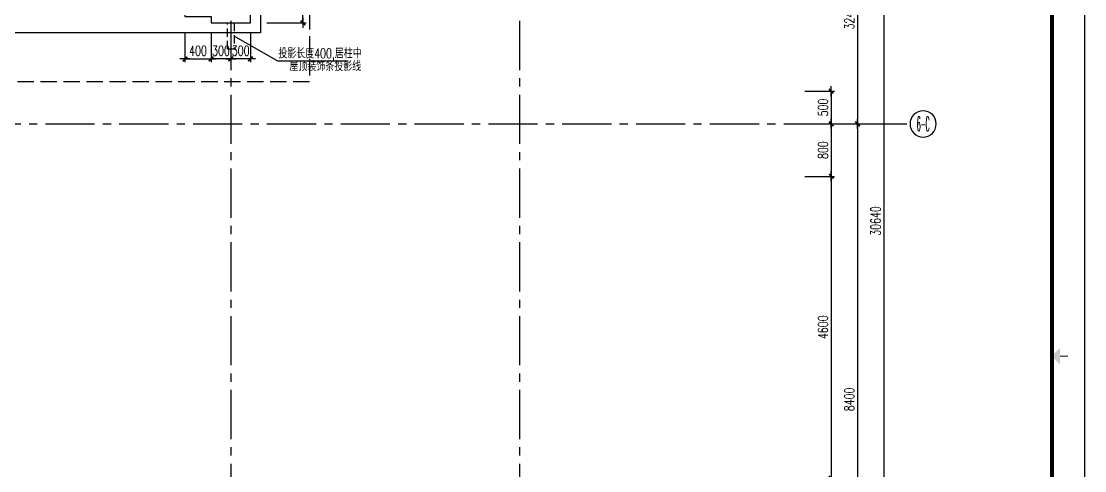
# Model space of a CAD drawing. Extents: x -395226 to -176901, y -140672 to 68263.
# Drawn here: x -252008 to -235802, y 36792 to 43645 of the extents above; entities that cross this region are included whole.
import ezdxf
from ezdxf.enums import TextEntityAlignment as Align

# ---------------------------------------------------------------- set-up
doc = ezdxf.new("R2010")
doc.units = 0
doc.header["$LTSCALE"] = 1000
doc.header["$MEASUREMENT"] = 0
for name, pattern in [('ACAD_ISO08W100', [36, 24, -3, 6, -3]), ('DASH', [0.35, 0.25, -0.1]), ('HIDDEN', [0.375, 0.25, -0.125]), ('Plans$0$CENTER2', [1.125, 0.75, -0.125, 0.125, -0.125])]:
    doc.linetypes.add(name, pattern=pattern)
doc.layers.get('0').update_dxf_attribs({"linetype": 'CONTINUOUS'})
doc.layers.get('Defpoints').update_dxf_attribs({"linetype": 'CONTINUOUS'})
for name, color, linetype in [('A-AXIS', 3, 'CONTINUOUS'), ('A-AXIS-TEXT', 7, 'CONTINUOUS'), ('A-DIM', 201, 'CONTINUOUS'), ('A-DOTE', 8, 'ACAD_ISO08W100'), ('A-FACADE', 5, 'CONTINUOUS'), ('A-FIN-GRAN', 34, 'CONTINUOUS'), ('A-NOTE', 150, 'CONTINUOUS'), ('A-PUB-DIM', 3, 'CONTINUOUS'), ('A-ROOF', 7, 'CONTINUOUS'), ('Plans$0$Grid', 9, 'Plans$0$CENTER2'), ('图框', 7, 'CONTINUOUS')]:
    doc.layers.add(name, color=color, linetype=linetype)
doc.styles.add('COMPLEX', font='COMPLEX')
doc.styles.add('DIM_FONT', font='SIMPLEX', dxfattribs={"width": 0.7, "bigfont": 'GBCBIG'})
doc.styles.add('PRC-S', font='tjromans.shx', dxfattribs={"width": 0.7, "bigfont": 'tjhztxt.shx'})
doc.dimstyles.new('DIM100', dxfattribs={"dimscale": 100, "dimtxt": 3, "dimasz": 0.01, "dimexe": 1, "dimexo": 1, "dimgap": 1, "dimtad": 1, "dimdec": 0, "dimzin": 0, "dimdsep": 46, "dimtxsty": 'DIM_FONT', "dimblk1": '_DIMX', "dimblk2": '_DIMX', "dimsah": 1, "dimcen": 0.01, "dimclrd": 256, "dimclre": 256, "dimclrt": 7, "dimadec": 0, "dimazin": 0, "dimtfac": 1, "dimtdec": 0, "dimtix": 1, "dimtmove": 2, "dimatfit": 3, "dimldrblk": '_DIMX', "dimfxl": 0, "dimtolj": 1, "dimtzin": 5, "dimarcsym": 0})

# ---------------------------------------------------------------- blocks, each defined once
blk = doc.blocks.new('_DIMX')
blk.add_line((-150, 0), (150, 0))
at = {"const_width": 50}
blk.add_lwpolyline([(-70, -70), (70, 70)], dxfattribs=at)
blk = doc.blocks.new('*D492')
at = {"layer": 'A-PUB-DIM', "lineweight": -2}
for p, q in [((7251, 9240), (7852, 9240)), ((7802, 9239), (7802, 6001)), ((7251, 6000), (7852, 6000))]:
    blk.add_line(p, q, dxfattribs=at)
at = {"layer": 'Defpoints', "color": 0}
for p in [(7201, 9240), (7201, 6000), (7802, 6000)]:
    blk.add_point(p, dxfattribs=at)
at = {"layer": 'A-PUB-DIM', "lineweight": -2, "xscale": 0.5, "yscale": 0.5, "zscale": 0.5}
for p, rotation in [((7802, 9240), 90), ((7802, 6000), 270)]:
    blk.add_blockref('_DIMX', p, dxfattribs=dict(at, rotation=rotation))
at = {"layer": 'A-PUB-DIM', "insert": (7677, 7620), "char_height": 150, "attachment_point": 5, "rotation": 90, "style": 'DIM_FONT'}
blk.add_mtext('\\A1;3240', dxfattribs=at)
blk = doc.blocks.new('*D493')
at = {"layer": 'A-PUB-DIM', "lineweight": -2}
for p, q in [((7251, 6000), (7852, 6000)), ((7802, 6000), (7802, -2399)), ((7251, -2400), (7852, -2400))]:
    blk.add_line(p, q, dxfattribs=at)
at = {"layer": 'Defpoints', "color": 0}
for p in [(7201, 6000), (7201, -2400), (7802, -2400)]:
    blk.add_point(p, dxfattribs=at)
at = {"layer": 'A-PUB-DIM', "lineweight": -2, "xscale": 0.5, "yscale": 0.5, "zscale": 0.5}
for p, rotation in [((7802, 6000), 90), ((7802, -2400), 270)]:
    blk.add_blockref('_DIMX', p, dxfattribs=dict(at, rotation=rotation))
at = {"layer": 'A-PUB-DIM', "insert": (7677, 1800), "char_height": 150, "attachment_point": 5, "rotation": 90, "style": 'DIM_FONT'}
blk.add_mtext('\\A1;8400', dxfattribs=at)
blk = doc.blocks.new('*D495')
at = {"layer": 'A-PUB-DIM', "lineweight": -2}
for p, q in [((6943, 19840), (8252, 19840)), ((8202, 19840), (8202, -10799)), ((6943, -10800), (8252, -10800))]:
    blk.add_line(p, q, dxfattribs=at)
at = {"layer": 'Defpoints', "color": 0}
for p in [(6893, 19840), (6893, -10800), (8202, -10800)]:
    blk.add_point(p, dxfattribs=at)
at = {"layer": 'A-PUB-DIM', "lineweight": -2, "xscale": 0.5, "yscale": 0.5, "zscale": 0.5}
for p, rotation in [((8202, 19840), 90), ((8202, -10800), 270)]:
    blk.add_blockref('_DIMX', p, dxfattribs=dict(at, rotation=rotation))
at = {"layer": 'A-PUB-DIM', "insert": (8077, 4520), "char_height": 150, "attachment_point": 5, "rotation": 90, "style": 'DIM_FONT'}
blk.add_mtext('\\A1;30640', dxfattribs=at)
blk = doc.blocks.new('_AXISO')
blk.add_circle((0, 0), 0.5)
at = {"layer": 'A-AXIS-TEXT', "style": 'COMPLEX', "width": 1.041667}
blk.add_attdef('A', text='', height=0.56, dxfattribs=at).set_placement((-0.25, -0.28), (0.25, -0.28), align=Align.FIT)
blk = doc.blocks.new('*D118')
at = {"layer": 'A-DIM', "lineweight": -2}
for p, q in [((-248815, 43470), (-248815, 43020)), ((-248515, 43470), (-248515, 43020)), ((-248815, 43070), (-248816, 43070)), ((-248515, 43070), (-248815, 43070)), ((-248514, 43070), (-248514, 43070))]:
    blk.add_line(p, q, dxfattribs=at)
at = {"layer": 'Defpoints', "color": 0}
for p in [(-248815, 43520), (-248515, 43520), (-248815, 43070)]:
    blk.add_point(p, dxfattribs=at)
at = {"layer": 'A-DIM', "lineweight": -2, "xscale": 0.5, "yscale": 0.5, "zscale": 0.5}
blk.add_blockref('_DIMX', (-248815, 43070), dxfattribs=at)
at = {"layer": 'A-DIM', "lineweight": -2, "xscale": 0.5, "yscale": 0.5, "zscale": 0.5, "rotation": 180}
blk.add_blockref('_DIMX', (-248515, 43070), dxfattribs=at)
at = {"layer": 'A-DIM', "insert": (-248665, 43195), "char_height": 150, "attachment_point": 5, "style": 'DIM_FONT'}
blk.add_mtext('\\A1;300', dxfattribs=at)
blk = doc.blocks.new('*D116')
at = {"layer": 'A-DIM', "lineweight": -2}
for p, q in [((-249515, 43470), (-249515, 43020)), ((-249115, 43470), (-249115, 43020)), ((-249514, 43070), (-249115, 43070))]:
    blk.add_line(p, q, dxfattribs=at)
at = {"layer": 'Defpoints', "color": 0}
for p in [(-249515, 43520), (-249115, 43520), (-249115, 43070)]:
    blk.add_point(p, dxfattribs=at)
at = {"layer": 'A-DIM', "lineweight": -2, "xscale": 0.5, "yscale": 0.5, "zscale": 0.5, "rotation": 180}
blk.add_blockref('_DIMX', (-249515, 43070), dxfattribs=at)
at = {"layer": 'A-DIM', "lineweight": -2, "xscale": 0.5, "yscale": 0.5, "zscale": 0.5}
blk.add_blockref('_DIMX', (-249115, 43070), dxfattribs=at)
at = {"layer": 'A-DIM', "insert": (-249315, 43195), "char_height": 150, "attachment_point": 5, "style": 'DIM_FONT'}
blk.add_mtext('\\A1;400', dxfattribs=at)
blk = doc.blocks.new('*D119')
at = {"layer": 'A-DIM', "lineweight": -2}
for p, q in [((-248265, 44220), (-247666, 44220)), ((-247716, 43620), (-247716, 44219)), ((-248265, 43620), (-247666, 43620))]:
    blk.add_line(p, q, dxfattribs=at)
at = {"layer": 'Defpoints', "color": 0}
for p in [(-248315, 44220), (-247716, 44220), (-248315, 43620)]:
    blk.add_point(p, dxfattribs=at)
at = {"layer": 'A-DIM', "lineweight": -2, "xscale": 0.5, "yscale": 0.5, "zscale": 0.5}
for p, rotation in [((-247716, 44220), 90), ((-247716, 43620), 270)]:
    blk.add_blockref('_DIMX', p, dxfattribs=dict(at, rotation=rotation))
at = {"layer": 'A-DIM', "insert": (-247841, 43920), "char_height": 150, "attachment_point": 5, "rotation": 90, "style": 'DIM_FONT'}
blk.add_mtext('\\A1;600', dxfattribs=at)
blk = doc.blocks.new('*D117')
at = {"layer": 'A-DIM', "lineweight": -2}
for p, q in [((-249115, 43470), (-249115, 43020)), ((-248815, 43470), (-248815, 43020)), ((-249115, 43070), (-249116, 43070)), ((-248815, 43070), (-249115, 43070)), ((-248814, 43070), (-248814, 43070))]:
    blk.add_line(p, q, dxfattribs=at)
at = {"layer": 'Defpoints', "color": 0}
for p in [(-249115, 43520), (-248815, 43520), (-249115, 43070)]:
    blk.add_point(p, dxfattribs=at)
at = {"layer": 'A-DIM', "lineweight": -2, "xscale": 0.5, "yscale": 0.5, "zscale": 0.5}
for p, rotation in [((-249115, 43070), 2.747999244784478e-12), ((-248815, 43070), 180.0000000000028)]:
    blk.add_blockref('_DIMX', p, dxfattribs=dict(at, rotation=rotation))
at = {"layer": 'A-DIM', "insert": (-248965, 43195), "char_height": 150, "attachment_point": 5, "style": 'DIM_FONT'}
blk.add_mtext('\\A1;300', dxfattribs=at)
blk = doc.blocks.new('*D182')
at = {"layer": 'A-DIM', "lineweight": -2}
for p, q in [((-240065, 42580), (-239615, 42580)), ((-239665, 42579), (-239665, 42080)), ((-240065, 42080), (-239615, 42080))]:
    blk.add_line(p, q, dxfattribs=at)
at = {"layer": 'Defpoints', "color": 0}
for p in [(-240115, 42580), (-240115, 42080), (-239665, 42080)]:
    blk.add_point(p, dxfattribs=at)
at = {"layer": 'A-DIM', "lineweight": -2, "xscale": 0.5, "yscale": 0.5, "zscale": 0.5}
for p, rotation in [((-239665, 42580), 90), ((-239665, 42080), 270)]:
    blk.add_blockref('_DIMX', p, dxfattribs=dict(at, rotation=rotation))
at = {"layer": 'A-DIM', "insert": (-239790, 42330), "char_height": 150, "attachment_point": 5, "rotation": 90, "style": 'DIM_FONT'}
blk.add_mtext('\\A1;500', dxfattribs=at)
blk = doc.blocks.new('*D183')
at = {"layer": 'A-DIM', "lineweight": -2}
for p, q in [((-240065, 42080), (-239615, 42080)), ((-239665, 42079), (-239665, 41280)), ((-240065, 41280), (-239615, 41280))]:
    blk.add_line(p, q, dxfattribs=at)
at = {"layer": 'Defpoints', "color": 0}
for p in [(-240115, 42080), (-240115, 41280), (-239665, 41280)]:
    blk.add_point(p, dxfattribs=at)
at = {"layer": 'A-DIM', "lineweight": -2, "xscale": 0.5, "yscale": 0.5, "zscale": 0.5}
for p, rotation in [((-239665, 42080), 90), ((-239665, 41280), 270)]:
    blk.add_blockref('_DIMX', p, dxfattribs=dict(at, rotation=rotation))
at = {"layer": 'A-DIM', "insert": (-239790, 41680), "char_height": 150, "attachment_point": 5, "rotation": 90, "style": 'DIM_FONT'}
blk.add_mtext('\\A1;800', dxfattribs=at)
blk = doc.blocks.new('*D184')
at = {"layer": 'A-DIM', "lineweight": -2}
for p, q in [((-240065, 41280), (-239615, 41280)), ((-239665, 41279), (-239665, 36680)), ((-240065, 36680), (-239615, 36680))]:
    blk.add_line(p, q, dxfattribs=at)
at = {"layer": 'Defpoints', "color": 0}
for p in [(-240115, 41280), (-240115, 36680), (-239665, 36680)]:
    blk.add_point(p, dxfattribs=at)
at = {"layer": 'A-DIM', "lineweight": -2, "xscale": 0.5, "yscale": 0.5, "zscale": 0.5}
for p, rotation in [((-239665, 41280), 90), ((-239665, 36680), 270)]:
    blk.add_blockref('_DIMX', p, dxfattribs=dict(at, rotation=rotation))
at = {"layer": 'A-DIM', "insert": (-239790, 38980), "char_height": 150, "attachment_point": 5, "rotation": 90, "style": 'DIM_FONT'}
blk.add_mtext('\\A1;4600', dxfattribs=at)
blk = doc.blocks.new('TJAD_TK_A0')
at = {"layer": '图框'}
blk.add_line((2162, 399.3), (973, 399.3), dxfattribs=at)
at = {"layer": '图框', "const_width": 0.3}
blk.add_lwpolyline([(1567.5, 391.74), (1567.5, 394.24)], dxfattribs=at)
at = {"layer": '图框', "const_width": 1.2}
blk.add_lwpolyline([(2152, -431.7), (2152, 389.3), (998, 389.3), (998, -431.7)], close=True, dxfattribs=at)
at = {"layer": '图框'}
blk.add_solid([(1565, 391.74), (1570, 391.74), (1567.5, 389.24)], dxfattribs=at)
blk = doc.blocks.new('Grid')
at = {"layer": 'Plans$0$Grid', "color": 8}
for p, q in [((-1748.2, 23320), (-1748.2, -15380)), ((2651.8, 23320), (2651.8, -15380)), ((-28198.2, 6000), (8601.8, 6000))]:
    blk.add_line(p, q, dxfattribs=at)
at = {"layer": 'A-AXIS'}
ref = blk.add_blockref('_AXISO', (8801.8, 6000), dxfattribs=dict(at, xscale=-400.0000000232831, yscale=399.9999999941792, zscale=400))
ref.add_attrib('A', '6-C', dxfattribs={"layer": 'A-AXIS-TEXT', "height": 224, "style": 'COMPLEX', "width": 0.301669}).set_placement((8705.5, 5888), (8901.8, 5888), align=Align.FIT)
at = {"layer": 'A-PUB-DIM'}
for base, p1, p2, picture, middle in [((8201.8, -10800), (6893.4, 19840), (6893.4, -10800), '*D495', (8076.8, 4520)), ((7801.8, 6000), (7201.1, 9240), (7201.1, 6000), '*D492', (7676.8, 7620)), ((7801.8, -2400), (7201.1, 6000), (7201.1, -2400), '*D493', (7676.8, 1800))]:
    dim = blk.add_linear_dim(base=base, p1=p1, p2=p2, angle=90, dimstyle='DIM100', override={"dimscale": 50, "dimclrt": 256}, dxfattribs=at)
    dim.commit()
    dim.dimension.update_dxf_attribs({"geometry": picture, "text_midpoint": middle})

msp = doc.modelspace()

# ---------------------------------------------------------------- linework, layer by layer
at = {"layer": 'A-FACADE', "linetype": 'HIDDEN', "ltscale": 0.5}
msp.add_lwpolyline([(-248764.9, 43619.8), (-248764.9, 43219.8), (-248864.9, 43219.8), (-248864.9, 43619.8)], dxfattribs=at)
at = {"layer": 'A-FIN-GRAN'}
msp.add_lwpolyline([(-249514.9, 43919.8), (-249514.9, 43719.8), (-249114.9, 43719.8), (-249114.9, 43619.8), (-248514.9, 43619.8), (-248514.9, 44219.8), (-248614.9, 44219.8), (-248614.9, 45119.8), (-248014.9, 45119.8), (-248014.9, 45319.8)], dxfattribs=at)
at = {"layer": 'A-NOTE'}
msp.add_lwpolyline([(-247052.3, 43035.1), (-248098.6, 43035.1), (-248764.9, 43419.8)], dxfattribs=at)
at = {"layer": 'A-ROOF', "linetype": 'DASH'}
msp.add_lwpolyline([(-259214.9, 44119.8), (-259214.9, 53519.8), (-254814.9, 53519.8), (-254814.9, 56719.8), (-247614.9, 56719.8), (-247614.9, 53519.8), (-243214.9, 53519.8), (-243214.9, 44119.8), (-247614.9, 44119.8), (-247614.9, 42719.8), (-254814.9, 42719.8), (-254814.9, 44119.8), (-259214.9, 44119.8)], dxfattribs=at)
at = {"layer": 'A-ROOF'}
msp.add_lwpolyline([(-263414.9, 51369.8), (-258464.9, 51369.8), (-258464.9, 52769.8), (-254064.9, 52769.8), (-254064.9, 55969.8), (-248364.9, 55969.8), (-248364.9, 52769.8), (-243964.9, 52769.8), (-243964.9, 44869.8), (-248364.9, 44869.8), (-248364.9, 43469.8), (-254064.9, 43469.8), (-254064.9, 44869.8), (-258464.9, 44869.8), (-258464.9, 46219.8)], dxfattribs=at)

# ---------------------------------------------------------------- block references
at = {"layer": 'A-DOTE'}
msp.add_blockref('Grid', (-247066.6, 36079.8), dxfattribs=at)
at = {"layer": '图框', "xscale": 50, "yscale": 50, "zscale": 50, "rotation": 270}
msp.add_blockref('TJAD_TK_A0', (-255767, 116912.9), dxfattribs=at)

# ---------------------------------------------------------------- texts
at = {"layer": 'A-NOTE', "style": 'PRC-S', "width": 0.7}
for s, p in [('投影长度400,居柱中', (-248090.8, 43079.8)), ('屋顶装饰条投影线', (-247921.3, 42884.5))]:
    msp.add_text(s, height=150, rotation=0.00001, dxfattribs=at).set_placement(p)

# ---------------------------------------------------------------- dimensions: what is measured, and where the dimension line sits
at = {"layer": 'A-DIM'}
for p1, p2, distance, picture, middle in [((-248314.9, 43619.8), (-248314.9, 44219.8), -598.6, '*D119', (-247841.2, 43919.8)), ((-249514.9, 43519.8), (-249114.9, 43519.8), -450, '*D116', (-249314.9, 43194.8)), ((-248814.9, 43519.8), (-249114.9, 43519.8), 450, '*D117', (-248964.9, 43194.8)), ((-248514.9, 43519.8), (-248814.9, 43519.8), 450, '*D118', (-248664.9, 43194.8)), ((-240114.9, 42579.8), (-240114.9, 42079.8), 450, '*D182', (-239789.9, 42329.8)), ((-240114.9, 42079.8), (-240114.9, 41279.8), 450, '*D183', (-239789.9, 41679.8)), ((-240114.9, 41279.8), (-240114.9, 36679.8), 450, '*D184', (-239789.9, 38979.8))]:
    dim = msp.add_aligned_dim(p1=p1, p2=p2, distance=distance, dimstyle='DIM100', override={"dimscale": 50, "dimclrt": 256}, dxfattribs=at)
    dim.commit()
    dim.dimension.update_dxf_attribs({"geometry": picture, "text_midpoint": middle})

doc.saveas('drawing.dxf')
